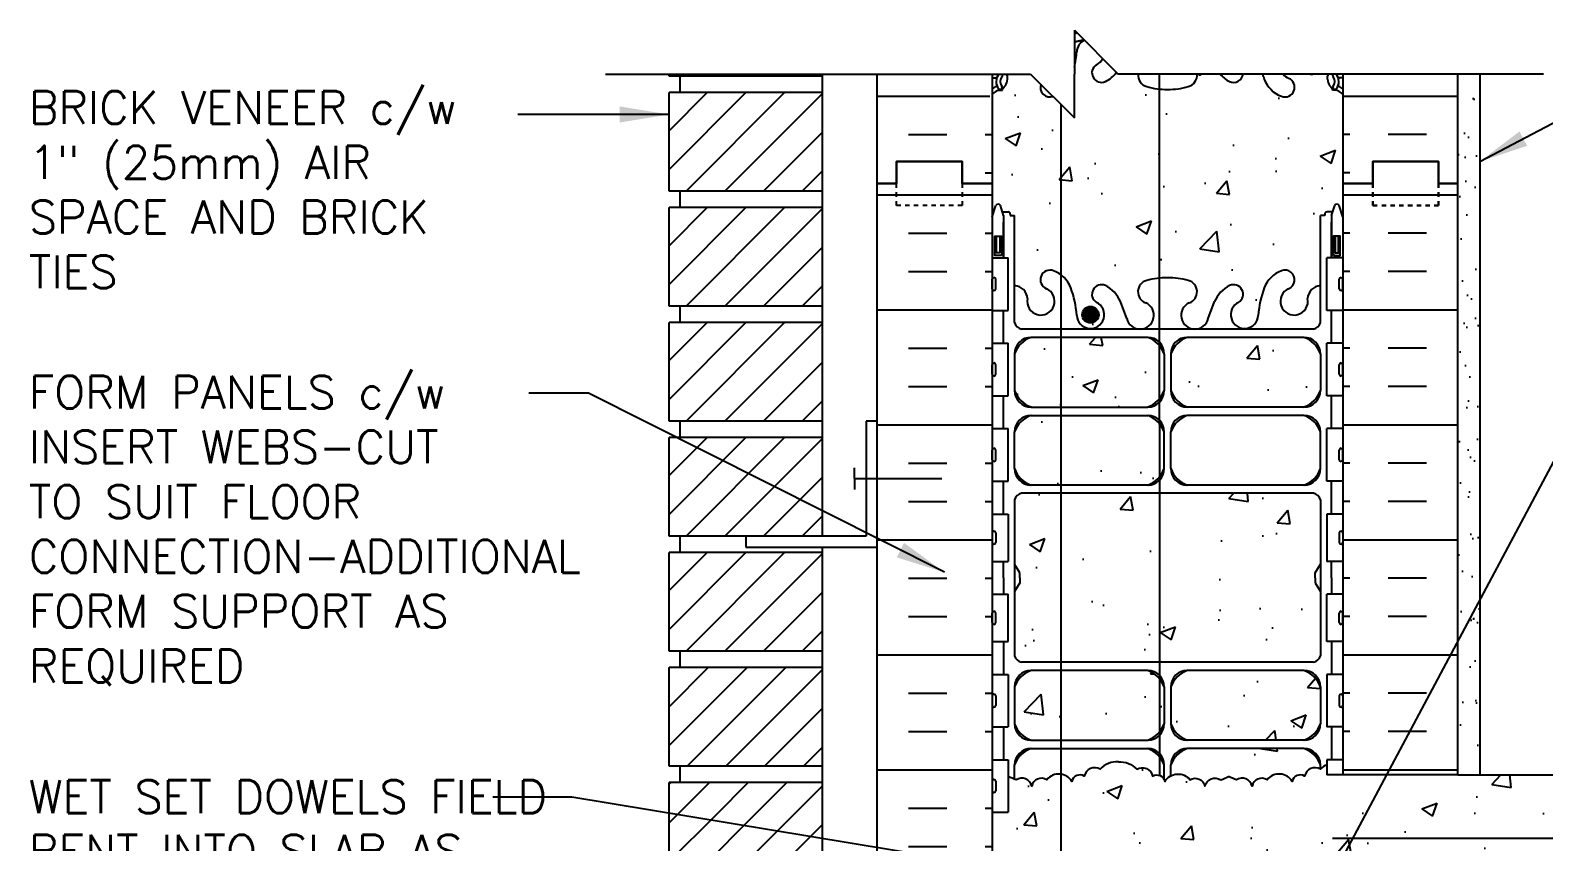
# Model space of a CAD drawing. Header units: inches. Extents: x 222.3 to 274.1, y 86.7 to 163.6.
# Drawn here: x 222.26 to 256.8, y 144.7 to 163.22 of the extents above; entities that cross this region are included whole.
import ezdxf

# ---------------------------------------------------------------- set-up
doc = ezdxf.new("R2010")
doc.units = ezdxf.units.IN
doc.header["$LTSCALE"] = 0.5
doc.header["$MEASUREMENT"] = 0
doc.linetypes.add('DASHED2', pattern=[0.375, 0.25, -0.125])
for name, color, linetype in [('HATCH', 12, 'Continuous'), ('line25', 2, 'Continuous'), ('LINE3', 3, 'Continuous'), ('LINE50', 5, 'Continuous'), ('LINE9', 9, 'Continuous'), ('TEXT', 4, 'Continuous'), ('Web_Edge', 9, 'Continuous')]:
    doc.layers.add(name, color=color, linetype=linetype)
doc.styles.add('DIM', font='romans.shx', dxfattribs={"width": 0.7})
doc.styles.add('ROMANS', font='romans.shx', dxfattribs={"height": 0.75})
doc.styles.get("Standard").update_dxf_attribs({"font": 'romans.shx', "height": 0.75})
doc.linetypes.add('STEEL', pattern='A,0.5,-0.2,["X",Standard,S=0.1,R=0,X=-0.1,Y=-0.05],-0.1', length=0.8)
doc.dimstyles.new('ext_12', dxfattribs={"dimscale": 12, "dimtxt": 0.09375, "dimasz": 0.09375, "dimexe": 0.09375, "dimexo": 0.0625, "dimgap": 0.0625, "dimtad": 1, "dimdec": 1, "dimzin": 3, "dimdsep": 46, "dimlunit": 4, "dimtxsty": 'DIM', "dimcen": 0.09, "dimdle": 0.09375, "dimclrt": 4, "dimadec": 0, "dimazin": 0, "dimtfac": 1, "dimtdec": 1, "dimtmove": 2, "dimatfit": 3, "dimfxl": 1, "dimfrac": 2, "dimtolj": 1, "dimtzin": 0, "dimarcsym": 0})
pattern_1 = [(45, (173.10386, -49.4188), (-0.4419417, 0.4419417), [])]
pattern_2 = [(50, (0, 0), (3.5863, -0.31376), [0.375, -4.125]), (355, (0, 0), (-0.693757, 3.76096), [0.3, -3.3]), (100.4514, (0.299, -0.026), (2.892544, 3.4472), [0.3187, -3.50571]), (46.1842, (0, 1), (5.336207, -0.827596), [0.5625, -6.1875]), (96.6356, (0.4447, 0.931), (4.67331, 4.87059), [0.47805, -5.25857]), (351.1842, (0, 1), (4.67331, 4.87059), [0.45, -4.95]), (21, (0.5, 0.75), (2.984535, -2.013094), [0.375, -4.125]), (326, (0.5, 0.75), (1.216577, 3.62575), [0.3, -3.3]), (71.4514, (0.7487, 0.5822), (4.20111, 1.612656), [0.3187, -3.50571]), (37.5, (0, 0), (0.0607993, 1.6644693), [0, -3.26, 0, -3.35, 0, -3.3125]), (7.5, (0, 0), (1.315348, 1.972059), [0, -1.91, 0, -3.185, 0, -1.2625]), (327.5, (-1.115, 0), (2.669112, -0.1127744), [0, -1.25, 0, -3.9, 0, -5.175]), (317.5, (-1.615, 0), (2.91593, 0.500525), [0, -1.625, 0, -2.59, 0, -3.675])]

msp = doc.modelspace()

# ---------------------------------------------------------------- hatches: boundary and pattern name
at = {"layer": 'HATCH'}
h = msp.add_hatch(dxfattribs=at)
h.set_pattern_fill('AR-CONC', color=256, scale=0.5)
h.set_pattern_definition(pattern_2)
h.paths.add_polyline_path([(263.274, 146.225), (254.836, 146.225), (251.846, 146.225), (251.846, 146.466, 0.090418), (251.701, 146.352, 0.520567), (251.339, 146.196, 0.520567), (251.058, 146.075, 0.520567), (250.485, 146.115, 0.520567), (250.143, 145.968, 0.520567), (249.784, 146.111, -0.034183), (249.604, 146.189, -0.034183), (249.425, 146.111, 0.520567), (249.065, 145.968, 0.520567), (248.724, 146.115, 0.520567), (248.151, 146.075, 0.520567), (247.87, 146.196, 0.520567), (247.508, 146.352, 0.230831), (247.09, 146.525, 0.230831), (246.673, 146.352, 0.520567), (246.311, 146.196, 0.520567), (246.029, 146.075, 0.520567), (245.457, 146.115, 0.520567), (245.115, 145.968, 0.520567), (244.756, 146.111, -0.034183), (244.576, 146.189), (244.576, 145.37), (244.211, 145.37), (244.211, 144.62), (244.576, 144.62), (244.576, 143.42), (244.211, 143.42), (244.211, 142.305, -0.121483), (244.304, 142.224, -0.520567), (244.931, 142.224, -0.520567), (245.403, 142.224, -0.520567), (245.866, 142.224, -0.520567), (246.22, 142.224, -0.515981), (246.577, 142.224, -0.520567), (246.976, 142.224, -0.520567), (247.399, 142.224, -0.520567), (248.025, 142.224, -0.520567), (248.497, 142.224, -0.520567), (248.96, 142.224, -0.520567), (249.314, 142.224, -0.108934), (249.416, 142.318), (249.416, 143.725), (249.666, 143.725, -0.414214), (249.916, 143.475), (249.916, 142.475, 0.414214), (250.166, 142.225), (250.23, 142.225), (250.23, 143.725), (264.024, 143.725), (264.274, 143.975), (262.274, 143.975), (263.274, 144.975)])
h.paths.add_polyline_path([(248.135, 148.233, 0.225652), (247.76, 148.608), (245.096, 148.608, 0.225652), (244.721, 148.233), (244.721, 147.392, 0.225652), (245.096, 147.017), (247.76, 147.017, 0.225652), (248.135, 147.392)])
h.paths.add_polyline_path([(251.701, 148.233, 0.225652), (251.326, 148.608), (248.662, 148.608, 0.225652), (248.287, 148.233), (248.287, 147.392, 0.225652), (248.662, 147.017), (251.326, 147.017, 0.225652), (251.701, 147.392)])
h.paths.add_polyline_path([(251.701, 150.412), (251.581, 150.612), (251.581, 150.725), (251.581, 150.837), (251.701, 151.037), (251.701, 152.506, 0.268138), (251.54, 152.654), (244.882, 152.654, 0.268156), (244.721, 152.506), (244.721, 151.037), (244.841, 150.837), (244.841, 150.725), (244.841, 150.612), (244.721, 150.412), (244.721, 148.943, 0.268156), (244.882, 148.795), (251.54, 148.795, 0.268138), (251.701, 148.943)])
h.paths.add_polyline_path([(248.135, 154.057, 0.225652), (247.76, 154.432), (245.096, 154.432, 0.225652), (244.721, 154.057), (244.721, 153.216, 0.225652), (245.096, 152.841), (247.76, 152.841, 0.225652), (248.135, 153.216)])
h.paths.add_polyline_path([(248.135, 155.839, 0.225652), (247.76, 156.214), (245.096, 156.214, 0.225652), (244.721, 155.839), (244.721, 154.998, 0.225652), (245.096, 154.623), (247.76, 154.623, 0.225652), (248.135, 154.998)])
h.paths.add_polyline_path([(251.701, 155.839, 0.225652), (251.326, 156.214), (248.662, 156.214, 0.225652), (248.287, 155.839), (248.287, 154.998, 0.225652), (248.662, 154.623), (251.326, 154.623, 0.225652), (251.701, 154.998)])
h.paths.add_polyline_path([(251.851, 159.076), (251.977, 159.076), (252.026, 159.226, -0.6), (252.126, 159.226), (252.211, 158.965), (252.211, 159.725), (252.211, 161.759, 0.088416), (252.065, 161.856), (251.975, 161.856), (251.975, 161.898, -0.249069), (251.865, 162.105), (251.865, 162.173, -0.250208), (251.893, 162.225), (251.528, 162.225, -0.150542), (251.471, 162.225), (250.849, 162.225, 0.129405), (250.974, 162.125, -1), (250.811, 161.717, -0.21345), (250.419, 162.106, -0.013246), (250.379, 162.225), (249.934, 162.225, -0.505846), (249.629, 162.054, -0.093829), (249.408, 162.225), (248.883, 162.225, -0.370805), (248.685, 161.937, -0.068475), (248.211, 161.875, -0.068475), (247.737, 161.937, -0.370805), (247.539, 162.225), (247.086, 162.225), (247.047, 162.264, -0.110995), (246.794, 162.054, -0.940793), (246.59, 162.437, 0.164089), (246.733, 162.578), (246.312, 162.999, 0.257144), (246.141, 162.75, -0.039065), (246.086, 162.385), (246.086, 162.225), (246.086, 161.225), (245.599, 161.712, -0.616315), (245.321, 161.99), (245.086, 162.225), (244.952, 162.225, -0.150542), (244.895, 162.225), (244.529, 162.225, -0.250208), (244.557, 162.173), (244.557, 162.105, -0.249069), (244.447, 161.898), (244.447, 161.856), (244.357, 161.856, 0.088416), (244.211, 161.759), (244.211, 159.725), (244.211, 158.965), (244.296, 159.226, -0.6), (244.396, 159.226), (244.445, 159.076), (244.571, 159.076, -0.414214), (244.621, 159.026), (244.621, 158.996), (244.721, 158.996), (244.721, 157.394, -0.380397), (245.014, 157.099, 2.087231), (245.448, 157.324, -1), (245.611, 157.733, -0.21345), (246.004, 157.343, -0.069923), (246.141, 156.7, 1.702394), (246.59, 157.012, -0.940793), (246.794, 157.395, -0.173075), (247.14, 157.029), (247.282, 156.642, 1.612474), (247.714, 157.001, -0.734872), (247.737, 157.512, -0.068475), (248.211, 157.575, -0.068475), (248.685, 157.512, -0.734872), (248.708, 157.001, 1.612474), (249.14, 156.642), (249.283, 157.029, -0.173075), (249.629, 157.395, -0.940793), (249.832, 157.012, 1.702394), (250.282, 156.7, -0.069923), (250.419, 157.343, -0.21345), (250.811, 157.733, -1), (250.974, 157.324, 2.087231), (251.408, 157.099, -0.380392), (251.701, 157.394), (251.701, 158.996), (251.801, 158.996), (251.801, 159.026, -0.414214)])
h.paths.add_polyline_path([(250.18, 141.725), (249.416, 141.725), (249.416, 142.318, 0.108934), (249.314, 142.224, 0.520567), (248.96, 142.224, 0.520567), (248.497, 142.224, 0.520567), (248.025, 142.224, 0.520567), (247.399, 142.224, 0.520567), (246.976, 142.224, 0.520567), (246.577, 142.224, 0.515981), (246.22, 142.224, 0.520567), (245.866, 142.224, 0.520567), (245.403, 142.224, 0.520567), (244.931, 142.224, 0.520567), (244.304, 142.224, 0.121483), (244.211, 142.305), (244.211, 141.725), (244.211, 139.69, 0.088416), (244.357, 139.593), (244.447, 139.593), (244.447, 139.551, -0.249069), (244.557, 139.344), (244.557, 139.276, -0.414214), (244.495, 139.214), (244.447, 139.214), (244.447, 139.144), (244.552, 139.144, 0.085348), (244.882, 139.22, -0.669601), (245.014, 139.099, 2.087231), (245.448, 139.324, -1), (245.611, 139.733, -0.21345), (246.004, 139.343, -0.069923), (246.141, 138.7, 1.702394), (246.59, 139.012, -0.940793), (246.794, 139.395, -0.173075), (247.14, 139.029), (247.282, 138.642, 1.612474), (247.714, 139.001, -0.734872), (247.737, 139.512, -0.068475), (248.211, 139.575, -0.068475), (248.685, 139.512, -0.734872), (248.708, 139.001, 1.612474), (249.14, 138.642), (249.283, 139.029, -0.173075), (249.629, 139.395, -0.940793), (249.832, 139.012, 1.150574), (250.18, 138.498)])
h.paths.add_polyline_path([(249.14, 126.807, 1.612474), (248.708, 126.448, -0.286106), (248.883, 126.225), (249.408, 126.225, -0.077979), (249.283, 126.42)])
h.paths.add_polyline_path([(250.282, 126.75, 1.702394), (249.832, 126.437, -0.2947), (249.934, 126.225), (250.379, 126.225, -0.056625)])
h.paths.add_polyline_path([(250.849, 126.225), (251.471, 126.225, -0.428201), (251.408, 126.35, 1.541476)])
h.paths.add_polyline_path([(251.975, 126.305), (251.87, 126.305, 0.087457), (251.533, 126.226, -0.014447), (251.528, 126.225), (251.893, 126.225, -0.148605), (251.928, 126.235), (251.975, 126.235)])
h.paths.add_polyline_path([(247.282, 126.807), (247.14, 126.42, -0.060909), (247.047, 126.264), (247.086, 126.225), (247.539, 126.225, -0.286106), (247.714, 126.448, 1.612474)])
h.paths.add_polyline_path([(246.312, 126.999), (246.733, 126.578, 0.722026)])
h.paths.add_polyline_path([(246.086, 126.225), (246.086, 126.385, -0.030774), (246.004, 126.106, -0.21345), (245.611, 125.717, -0.015323), (245.599, 125.712), (246.086, 125.225)])
h.paths.add_polyline_path([(245.014, 126.35, -0.428201), (244.952, 126.225), (245.086, 126.225), (245.321, 125.99, -0.221255), (245.448, 126.125, 2.087231)])
h = msp.add_hatch(dxfattribs=at)
h.set_pattern_fill('ANSI31', color=256, scale=5, style=0)
h.set_pattern_definition([(45, (173.10386, -36.2938), (-0.4419417, 0.4419417), [])])
h.paths.add_polyline_path([(240.336, 162.225), (236.836, 162.225), (236.836, 162.175), (240.336, 162.175)])
h = msp.add_hatch(dxfattribs=at)
h.set_pattern_fill('INSUL', color=256, scale=7, style=0)
h.set_pattern_definition([(0, (-2681.9504, -237.285), (0, 2.625), []), (0, (-2681.9504, -236.41), (0, 2.625), [0.875, -0.875]), (0, (-2681.9504, -235.535), (0, 2.625), [0.875, -0.875])])
h.paths.add_polyline_path([(244.211, 161.66), (243.647, 162.225), (241.586, 162.225), (241.586, 159.725), (242.024, 159.725), (242.024, 160.225), (243.524, 160.225), (243.524, 159.725), (244.211, 159.725)])
h = msp.add_hatch(dxfattribs=at)
h.set_pattern_fill('INSUL', color=256, scale=7, style=0)
h.set_pattern_definition([(180, (3178.3728, -237.285), (0, 2.625), []), (180, (3178.3728, -236.41), (0, 2.625), [0.875, -0.875]), (180, (3178.3728, -235.535), (0, 2.625), [0.875, -0.875])])
h.paths.add_polyline_path([(254.836, 162.225), (252.211, 162.225), (252.211, 159.725), (252.899, 159.725), (252.899, 160.225), (254.399, 160.225), (254.399, 159.725), (254.836, 159.725)])
h = msp.add_hatch(dxfattribs=at)
h.set_pattern_fill('AR-SAND', color=256, scale=0.5, style=0)
h.set_pattern_definition([(37.5, (130.509, 6.7111), (-0.0314967, 0.963412), [0, -0.76, 0, -0.85, 0, -0.8125]), (7.5, (130.509, 6.7111), (0.884888, 1.411073), [0, -0.41, 0, -0.685, 0, -0.2625]), (327.5, (129.894, 6.7111), (1.557071, 0.0028295), [0, -0.25, 0, -0.9, 0, -1.175]), (317.5, (129.894, 6.7111), (1.503063, 0.438838), [0, -0.125, 0, -0.59, 0, -0.675])])
h.paths.add_polyline_path([(255.336, 152.9), (254.836, 152.715), (254.836, 146.225), (255.336, 146.225)])
h.paths.add_polyline_path([(255.336, 162.225), (254.836, 162.225), (254.836, 153.225), (254.836, 152.715), (255.336, 152.9)])
h = msp.add_hatch(dxfattribs=at)
h.set_pattern_fill('ANSI31', color=256, scale=5, style=0)
h.set_pattern_definition([(45, (173.10386, -38.9188), (-0.4419417, 0.4419417), [])])
h.paths.add_polyline_path([(240.336, 161.8), (236.836, 161.8), (236.836, 159.55), (240.336, 159.55)])
h = msp.add_hatch(dxfattribs=at)
h.set_pattern_fill('INSUL', color=256, scale=7, style=0)
h.set_pattern_definition([(0, (-2681.9504, -255.285), (0, 2.625), []), (0, (-2681.9504, -254.41), (0, 2.625), [0.875, -0.875]), (0, (-2681.9504, -253.535), (0, 2.625), [0.875, -0.875])])
h.paths.add_polyline_path([(241.586, 141.725), (242.024, 141.725), (242.024, 142.225), (243.524, 142.225), (243.524, 141.725), (244.211, 141.725), (244.211, 159.725), (243.524, 159.725), (243.524, 160.225), (242.024, 160.225), (242.024, 159.725), (241.586, 159.725)])
h = msp.add_hatch(dxfattribs=at)
h.set_pattern_fill('INSUL', color=256, scale=7, style=0)
h.set_pattern_definition([(180, (3178.3728, -255.285), (0, 2.625), []), (180, (3178.3728, -254.41), (0, 2.625), [0.875, -0.875]), (180, (3178.3728, -253.535), (0, 2.625), [0.875, -0.875])])
h.paths.add_polyline_path([(252.211, 146.225), (254.836, 146.225), (254.836, 159.725), (254.399, 159.725), (254.399, 160.225), (252.899, 160.225), (252.899, 159.725), (252.211, 159.725)])
h = msp.add_hatch(dxfattribs=at)
h.set_pattern_fill('ANSI31', color=256, scale=5, style=0)
h.set_pattern_definition([(45, (173.10386, -41.5438), (-0.4419417, 0.4419417), [])])
h.paths.add_polyline_path([(240.336, 159.175), (236.836, 159.175), (236.836, 156.925), (240.336, 156.925)])
h = msp.add_hatch(dxfattribs=at)
h.set_pattern_fill('ANSI31', color=256, scale=5, style=0)
h.set_pattern_definition([(45, (173.10386, -44.1688), (-0.4419417, 0.4419417), [])])
h.paths.add_polyline_path([(240.336, 156.55), (236.836, 156.55), (236.836, 154.3), (240.336, 154.3)])
h = msp.add_hatch(dxfattribs=at)
h.set_pattern_fill('ANSI31', color=256, scale=5, style=0)
h.set_pattern_definition([(45, (173.10386, -46.7938), (-0.4419417, 0.4419417), [])])
h.paths.add_polyline_path([(240.336, 153.925), (236.836, 153.925), (236.836, 151.675), (240.336, 151.675)])
h = msp.add_hatch(dxfattribs=at)
h.set_pattern_fill('ANSI31', color=256, scale=5, style=0)
h.set_pattern_definition(pattern_1)
h.paths.add_polyline_path([(240.336, 151.3), (236.836, 151.3), (236.836, 149.05), (240.336, 149.05)])
h = msp.add_hatch(dxfattribs=at)
h.set_pattern_fill('ANSI31', color=256, scale=5, style=0)
h.set_pattern_definition(pattern_1)
h.paths.add_polyline_path([(240.336, 146.425), (240.336, 148.675), (236.836, 148.675), (236.836, 146.425)])
h = msp.add_hatch(dxfattribs=at)
h.set_pattern_fill('AR-CONC', color=256, scale=0.5)
h.set_pattern_definition(pattern_2)
h.paths.add_polyline_path([(251.846, 146.466), (251.846, 146.57), (251.951, 146.57), (251.951, 147.32), (252.211, 147.32), (252.211, 146.225), (251.846, 146.225), (251.846, 146.466, 0.090418), (251.701, 146.352, 0.520567), (251.339, 146.196, 0.520567), (251.058, 146.075, 0.520567), (250.485, 146.115, 0.520567), (250.143, 145.968, 0.520567), (249.784, 146.111, -0.034183), (249.604, 146.189, -0.034183), (249.425, 146.111, 0.520567), (249.065, 145.968, 0.520567), (248.724, 146.115, 0.520567), (248.151, 146.075, 0.065353), (248.135, 146.121), (248.135, 146.451, 0.225652), (247.76, 146.826, -0.414214), (248.135, 146.451), (248.135, 146.121, -0.065353), (248.151, 146.075, -0.136506), (248.287, 146.204), (248.287, 146.451, -0.414214), (248.662, 146.826), (251.326, 146.826, -0.414214), (251.701, 146.451), (251.701, 146.352, -0.090191)])
h = msp.add_hatch(dxfattribs=at)
h.set_pattern_fill('ANSI31', color=256, scale=5, style=0)
h.set_pattern_definition(pattern_1)
h.paths.add_polyline_path([(240.336, 145.766), (240.336, 146.05), (236.836, 146.05), (236.836, 145.118)])
h = msp.add_hatch(dxfattribs=at)
h.set_pattern_fill('ANSI31', color=256, scale=5, style=0)
h.set_pattern_definition(pattern_1)
h.paths.add_polyline_path([(240.336, 143.8), (240.336, 145.766), (236.836, 145.118), (236.836, 143.8)])
at = {"layer": 'LINE3'}
msp.add_hatch(color=256, dxfattribs=at).paths.add_polyline_path([(246.64, 156.73, 1), (246.265, 156.73, 1)])

# ---------------------------------------------------------------- linework, layer by layer
at = {"layer": 'HATCH'}
for points in [[(247.09, 146.525, 0.230831), (246.673, 146.352, 0.520567), (246.311, 146.196, 0.520567), (246.029, 146.075, 0.520567), (245.457, 146.115, 0.520567), (245.115, 145.968, 0.520567), (244.756, 146.111, -0.034183), (244.576, 146.189, -0.034183)], [(247.09, 146.525, -0.230831), (247.508, 146.352, -0.520567), (247.87, 146.196, -0.520567), (248.151, 146.075, -0.520567), (248.724, 146.115, -0.520567), (249.065, 145.968, -0.520567), (249.425, 146.111, 0.034183), (249.604, 146.189, 0.034183)], [(251.846, 146.466, 0.090418), (251.701, 146.352, 0.520567), (251.339, 146.196, 0.520567), (251.058, 146.075, 0.520567), (250.485, 146.115, 0.520567), (250.143, 145.968, 0.520567), (249.784, 146.111, -0.034183), (249.604, 146.189)]]:
    msp.add_lwpolyline(points, format="xyb", dxfattribs=at)
at = {"layer": 'line25'}
for p, q in [((236.836, 162.175), (236.836, 162.225)), ((240.336, 162.175), (236.836, 162.175)), ((237.086, 161.8), (237.086, 162.175)), ((240.336, 151.675), (240.336, 162.225)), ((244.211, 162.225), (244.211, 159.725)), ((252.211, 162.225), (252.211, 159.725)), ((236.836, 159.55), (236.836, 161.8)), ((240.336, 161.8), (236.836, 161.8)), ((244.211, 159.725), (244.211, 141.725)), ((252.211, 159.725), (252.211, 146.225)), ((240.336, 159.55), (236.836, 159.55)), ((237.086, 159.175), (237.086, 159.55)), ((236.836, 156.925), (236.836, 159.175)), ((240.336, 159.175), (236.836, 159.175)), ((244.211, 158.03), (244.576, 158.03)), ((244.576, 156.83), (244.576, 158.03)), ((252.211, 158.03), (251.846, 158.03)), ((251.846, 156.83), (251.846, 158.03)), ((240.336, 156.925), (236.836, 156.925)), ((237.086, 156.55), (237.086, 156.925)), ((244.211, 156.83), (244.576, 156.83)), ((252.211, 156.83), (251.846, 156.83)), ((236.836, 154.3), (236.836, 156.55)), ((240.336, 156.55), (236.836, 156.55)), ((244.211, 156.08), (244.576, 156.08)), ((244.576, 154.88), (244.576, 156.08)), ((252.211, 156.08), (251.846, 156.08)), ((251.846, 154.88), (251.846, 156.08)), ((244.211, 154.88), (244.576, 154.88)), ((252.211, 154.88), (251.846, 154.88)), ((240.336, 154.3), (236.836, 154.3)), ((237.086, 153.925), (237.086, 154.3)), ((244.211, 154.13), (244.576, 154.13)), ((244.576, 152.93), (244.576, 154.13)), ((252.211, 154.13), (251.846, 154.13)), ((251.846, 152.93), (251.846, 154.13)), ((236.836, 151.675), (236.836, 153.925)), ((240.336, 153.925), (236.836, 153.925)), ((244.211, 152.93), (244.576, 152.93)), ((252.211, 152.93), (251.846, 152.93)), ((244.211, 152.18), (244.576, 152.18)), ((244.576, 152.18), (244.576, 151.1)), ((252.211, 152.18), (251.846, 152.18)), ((251.846, 152.18), (251.846, 151.1)), ((240.336, 151.675), (236.836, 151.675)), ((237.086, 151.3), (237.086, 151.675)), ((236.836, 149.05), (236.836, 151.3)), ((240.336, 151.3), (236.836, 151.3)), ((240.336, 138.55), (240.336, 151.425)), ((244.211, 151.1), (244.576, 151.1)), ((252.211, 151.1), (251.846, 151.1)), ((244.211, 150.35), (244.576, 150.35)), ((244.576, 149.27), (244.576, 150.35)), ((252.211, 150.35), (251.846, 150.35)), ((251.846, 149.27), (251.846, 150.35)), ((244.211, 149.27), (244.576, 149.27)), ((252.211, 149.27), (251.846, 149.27)), ((240.336, 149.05), (236.836, 149.05)), ((237.086, 148.675), (237.086, 149.05)), ((236.836, 146.425), (236.836, 148.675)), ((240.336, 148.675), (236.836, 148.675)), ((244.211, 148.52), (244.576, 148.52)), ((244.576, 148.52), (244.576, 147.32)), ((252.211, 148.52), (251.846, 148.52)), ((251.846, 148.52), (251.846, 147.32)), ((244.211, 147.32), (244.576, 147.32)), ((252.211, 147.32), (251.846, 147.32)), ((244.211, 146.57), (244.576, 146.57)), ((244.576, 146.57), (244.576, 145.37)), ((252.211, 146.57), (251.846, 146.57)), ((251.846, 146.57), (251.846, 146.225)), ((252.211, 146.57), (251.846, 146.57)), ((240.336, 146.425), (236.836, 146.425)), ((237.086, 146.05), (237.086, 146.425)), ((254.836, 146.225), (251.846, 146.225)), ((254.836, 146.225), (263.274, 146.225)), ((240.336, 146.05), (236.836, 146.05)), ((236.836, 143.8), (236.836, 146.05)), ((244.211, 145.37), (244.576, 145.37))]:
    msp.add_line(p, q, dxfattribs=at)
at = {"layer": 'LINE3'}
for p, q in [((248.024, 162.225), (248.025, 146.215)), ((245.779, 161.532), (245.779, 126.225))]:
    msp.add_line(p, q, dxfattribs=at)
msp.add_circle((246.453, 156.73), 0.188, dxfattribs=at)
at = {"layer": 'LINE50'}
for p, q in [((241.586, 159.725), (241.586, 162.225)), ((254.836, 159.725), (254.836, 162.225)), ((241.586, 141.725), (241.586, 159.725)), ((254.836, 146.225), (254.836, 159.725))]:
    msp.add_line(p, q, dxfattribs=at)
for points in [[(244.211, 159.725), (243.524, 159.725), (243.524, 160.225), (242.024, 160.225), (242.024, 159.725), (241.586, 159.725)], [(241.586, 159.725), (242.024, 159.725), (242.024, 160.225), (243.524, 160.225), (243.524, 159.725), (244.211, 159.725)], [(244.211, 159.725), (243.524, 159.725), (243.524, 160.225), (242.024, 160.225), (242.024, 159.725), (241.586, 159.725)], [(254.836, 159.725), (254.399, 159.725), (254.399, 160.225), (252.899, 160.225), (252.899, 159.725), (252.211, 159.725)], [(252.211, 159.725), (252.899, 159.725), (252.899, 160.225), (254.399, 160.225), (254.399, 159.725), (254.836, 159.725)]]:
    msp.add_lwpolyline(points, dxfattribs=at)
at = {"layer": 'LINE9'}
for p, q in [((246.086, 163.225), (246.086, 162.225)), ((246.086, 163.225), (247.086, 162.225)), ((235.382, 162.225), (245.086, 162.225)), ((245.086, 162.225), (246.086, 161.225)), ((246.086, 161.225), (246.086, 162.225)), ((256.791, 162.225), (247.086, 162.225)), ((255.336, 162.225), (255.336, 146.225)), ((244.211, 157.32), (244.211, 157.54)), ((244.251, 157.58), (244.251, 157.58)), ((244.291, 157.32), (244.291, 157.54)), ((252.131, 157.32), (252.131, 157.54)), ((252.171, 157.58), (252.171, 157.58)), ((252.211, 157.32), (252.211, 157.54)), ((244.211, 157.485), (244.211, 157.485)), ((244.211, 157.375), (244.211, 157.375)), ((244.251, 157.28), (244.251, 157.28)), ((252.171, 157.28), (252.171, 157.28)), ((252.211, 157.485), (252.211, 157.485)), ((252.211, 157.375), (252.211, 157.375)), ((244.211, 155.37), (244.211, 155.59)), ((244.211, 155.535), (244.211, 155.535)), ((244.251, 155.63), (244.251, 155.63)), ((244.291, 155.37), (244.291, 155.59)), ((252.131, 155.37), (252.131, 155.59)), ((252.171, 155.63), (252.171, 155.63)), ((252.211, 155.37), (252.211, 155.59)), ((252.211, 155.535), (252.211, 155.535)), ((244.211, 155.425), (244.211, 155.425)), ((244.251, 155.33), (244.251, 155.33)), ((252.171, 155.33), (252.171, 155.33)), ((252.211, 155.425), (252.211, 155.425)), ((241.336, 154.3), (241.336, 151.675)), ((241.586, 154.3), (241.336, 154.3)), ((244.211, 153.42), (244.211, 153.64)), ((244.211, 153.585), (244.211, 153.585)), ((244.211, 153.475), (244.211, 153.475)), ((244.251, 153.68), (244.251, 153.68)), ((244.251, 153.38), (244.251, 153.38)), ((244.291, 153.42), (244.291, 153.64)), ((252.131, 153.42), (252.131, 153.64)), ((252.171, 153.68), (252.171, 153.68)), ((252.171, 153.38), (252.171, 153.38)), ((252.211, 153.42), (252.211, 153.64)), ((252.211, 153.585), (252.211, 153.585)), ((252.211, 153.475), (252.211, 153.475)), ((241.064, 152.988), (241.064, 153.238)), ((241.064, 152.988), (241.064, 152.738)), ((241.064, 152.988), (243.064, 152.988)), ((241.336, 151.675), (238.586, 151.675)), ((238.586, 151.675), (238.586, 151.425)), ((244.211, 151.75), (244.211, 151.53)), ((244.211, 151.695), (244.211, 151.695)), ((244.251, 151.79), (244.251, 151.79)), ((244.291, 151.75), (244.291, 151.53)), ((252.131, 151.75), (252.131, 151.53)), ((252.171, 151.79), (252.171, 151.79)), ((252.211, 151.75), (252.211, 151.53)), ((252.211, 151.695), (252.211, 151.695)), ((238.586, 151.425), (241.586, 151.425)), ((244.211, 151.585), (244.211, 151.585)), ((244.251, 151.49), (244.251, 151.49)), ((252.171, 151.49), (252.171, 151.49)), ((252.211, 151.585), (252.211, 151.585)), ((244.211, 149.7), (244.211, 149.92)), ((244.251, 149.96), (244.251, 149.96)), ((244.291, 149.7), (244.291, 149.92)), ((252.131, 149.7), (252.131, 149.92)), ((252.171, 149.96), (252.171, 149.96)), ((252.211, 149.7), (252.211, 149.92)), ((244.211, 149.865), (244.211, 149.865)), ((244.211, 149.755), (244.211, 149.755)), ((244.251, 149.66), (244.251, 149.66)), ((252.171, 149.66), (252.171, 149.66)), ((252.211, 149.865), (252.211, 149.865)), ((252.211, 149.755), (252.211, 149.755)), ((244.211, 148.03), (244.211, 147.81)), ((244.211, 147.975), (244.211, 147.975)), ((244.211, 147.865), (244.211, 147.865)), ((244.251, 148.07), (244.251, 148.07)), ((244.291, 148.03), (244.291, 147.81)), ((252.131, 148.03), (252.131, 147.81)), ((252.171, 148.07), (252.171, 148.07)), ((252.211, 148.03), (252.211, 147.81)), ((252.211, 147.975), (252.211, 147.975)), ((252.211, 147.865), (252.211, 147.865)), ((244.251, 147.77), (244.251, 147.77)), ((252.171, 147.77), (252.171, 147.77)), ((244.211, 146.08), (244.211, 145.86)), ((244.211, 146.025), (244.211, 146.025)), ((244.211, 145.915), (244.211, 145.915)), ((244.251, 145.82), (244.251, 145.82)), ((244.291, 146.08), (244.291, 145.86))]:
    msp.add_line(p, q, dxfattribs=at)
at = {"layer": 'LINE9', "linetype": 'STEEL'}
msp.add_line((251.974, 144.777), (263.077, 144.777), dxfattribs=at)
at = {"layer": 'LINE9', "linetype": 'DASHED2', "ltscale": 0.15}
for points in [[(243.524, 159.725), (243.524, 159.725), (243.524, 159.225), (242.024, 159.225), (242.024, 159.725), (242.024, 159.725)], [(243.524, 159.725), (243.524, 159.725), (243.524, 159.225), (242.024, 159.225), (242.024, 159.725), (242.024, 159.725)], [(252.899, 159.725), (252.899, 159.725), (252.899, 159.225), (254.399, 159.225), (254.399, 159.725), (254.399, 159.725)], [(254.399, 159.725), (254.399, 159.725), (254.399, 159.225), (252.899, 159.225), (252.899, 159.725), (252.899, 159.725)]]:
    msp.add_lwpolyline(points, dxfattribs=at)
at = {"layer": 'LINE9'}
for centre, start, end in [((244.251, 157.54), 90, 180), ((244.251, 157.54), 360, 90), ((252.171, 157.54), 90, 180), ((252.171, 157.54), 0, 90), ((244.251, 157.32), 180, 270), ((244.251, 157.32), 270, 0), ((252.171, 157.32), 180, 270), ((252.171, 157.32), 270, 0), ((244.251, 155.59), 90, 180), ((244.251, 155.59), 360, 90), ((252.171, 155.59), 90, 180), ((252.171, 155.59), 0, 90), ((244.251, 155.37), 180, 270), ((244.251, 155.37), 270, 0), ((252.171, 155.37), 180, 270), ((252.171, 155.37), 270, 0), ((244.251, 153.64), 90, 180), ((244.251, 153.42), 180, 270), ((244.251, 153.64), 360, 90), ((244.251, 153.42), 270, 0), ((252.171, 153.64), 90, 180), ((252.171, 153.42), 180, 270), ((252.171, 153.64), 0, 90), ((252.171, 153.42), 270, 0), ((244.251, 151.75), 90, 180), ((244.251, 151.75), 0, 90), ((252.171, 151.75), 90, 180), ((252.171, 151.75), 360, 90), ((244.251, 151.53), 180, 270), ((244.251, 151.53), 270, 0), ((252.171, 151.53), 180, 270), ((252.171, 151.53), 270, 0), ((244.251, 149.92), 90, 180), ((244.251, 149.92), 360, 90), ((252.171, 149.92), 90, 180), ((252.171, 149.92), 0, 90), ((244.251, 149.7), 180, 270), ((244.251, 149.7), 270, 0), ((252.171, 149.7), 180, 270), ((252.171, 149.7), 270, 0), ((244.251, 148.03), 90, 180), ((244.251, 148.03), 0, 90), ((252.171, 148.03), 90, 180), ((252.171, 148.03), 360, 90), ((244.251, 147.81), 180, 270), ((244.251, 147.81), 270, 0), ((252.171, 147.81), 180, 270), ((252.171, 147.81), 270, 0), ((244.251, 146.08), 90, 180), ((244.251, 146.08), 0, 90), ((244.251, 145.86), 180, 270), ((244.251, 145.86), 270, 0)]:
    msp.add_arc(centre, 0.04, start, end, dxfattribs=at)
at = {"layer": 'Web_Edge'}
for p, q in [((244.211, 162.135), (244.289, 162.135)), ((244.557, 162.105), (244.557, 162.173)), ((251.865, 162.105), (251.865, 162.173)), ((252.211, 162.135), (252.133, 162.135)), ((244.357, 161.856), (244.447, 161.856)), ((244.447, 161.856), (244.447, 161.898)), ((251.975, 161.856), (251.975, 161.898)), ((252.065, 161.856), (251.975, 161.856)), ((244.211, 158.965), (244.296, 159.226)), ((244.471, 158.996), (244.396, 159.226)), ((244.445, 159.076), (244.571, 159.076)), ((244.471, 158.996), (244.471, 158.03)), ((244.611, 159.026), (244.611, 159.026)), ((244.621, 159.026), (244.621, 159.026)), ((244.621, 159.026), (244.621, 158.996)), ((244.621, 158.996), (244.721, 158.996)), ((244.721, 156.549), (244.721, 158.996)), ((251.801, 158.996), (251.701, 158.996)), ((251.701, 156.549), (251.701, 158.996)), ((251.801, 159.026), (251.801, 159.026)), ((251.801, 159.026), (251.801, 158.996)), ((251.977, 159.076), (251.851, 159.076)), ((251.951, 158.996), (252.026, 159.226)), ((251.951, 158.996), (251.951, 158.03)), ((252.211, 158.965), (252.126, 159.226)), ((247.282, 156.642), (247.14, 157.029)), ((249.14, 156.642), (249.283, 157.029)), ((251.54, 156.401), (244.882, 156.401)), ((247.76, 156.214), (245.096, 156.214)), ((251.326, 156.214), (248.662, 156.214)), ((244.721, 155.839), (244.721, 154.998)), ((248.135, 155.839), (248.135, 154.998)), ((248.287, 155.839), (248.287, 154.999)), ((251.701, 155.839), (251.701, 154.998)), ((245.096, 154.623), (247.76, 154.623)), ((245.096, 154.432), (247.76, 154.432)), ((251.326, 154.623), (248.662, 154.623)), ((251.326, 154.432), (248.662, 154.432)), ((244.721, 153.216), (244.721, 154.057)), ((248.135, 153.216), (248.135, 154.057)), ((248.287, 153.216), (248.287, 154.056)), ((251.701, 153.216), (251.701, 154.057)), ((247.76, 152.841), (245.096, 152.841)), ((251.326, 152.841), (248.662, 152.841)), ((244.721, 152.506), (244.721, 148.943)), ((251.54, 152.654), (244.882, 152.654)), ((251.701, 152.506), (251.701, 148.943)), ((244.841, 150.837), (244.721, 151.037)), ((244.841, 150.837), (244.721, 151.037)), ((251.581, 150.837), (251.701, 151.037)), ((251.581, 150.837), (251.701, 151.037)), ((244.841, 150.612), (244.721, 150.412)), ((244.841, 150.612), (244.721, 150.412)), ((244.841, 150.725), (244.841, 150.837)), ((244.841, 150.725), (244.841, 150.837)), ((244.841, 150.725), (244.841, 150.612)), ((244.841, 150.725), (244.841, 150.612)), ((251.581, 150.725), (251.581, 150.837)), ((251.581, 150.725), (251.581, 150.837)), ((251.581, 150.725), (251.581, 150.612)), ((251.581, 150.725), (251.581, 150.612)), ((251.581, 150.612), (251.701, 150.412)), ((251.581, 150.612), (251.701, 150.412)), ((251.54, 148.795), (244.882, 148.795)), ((247.76, 148.608), (245.096, 148.608)), ((251.326, 148.608), (248.662, 148.608)), ((244.721, 148.233), (244.721, 147.392)), ((248.135, 148.233), (248.135, 147.392)), ((248.287, 148.234), (248.287, 147.393)), ((251.701, 148.233), (251.701, 147.392)), ((245.096, 147.017), (247.76, 147.017)), ((245.096, 146.826), (247.76, 146.826)), ((251.326, 147.017), (248.662, 147.017)), ((251.326, 146.826), (248.662, 146.826)), ((244.721, 146.124), (244.721, 146.451)), ((248.135, 146.121), (248.135, 146.451)), ((248.287, 146.204), (248.287, 146.451)), ((251.701, 146.352), (251.701, 146.451))]:
    msp.add_line(p, q, dxfattribs=at)
for points in [[(244.471, 158.03), (244.471, 158.846)], [(251.951, 158.03), (251.951, 158.846)], [(244.471, 156.08), (244.471, 156.83)], [(251.951, 156.08), (251.951, 156.83)], [(244.471, 154.13), (244.471, 154.88)], [(251.951, 154.13), (251.951, 154.88)], [(244.471, 152.18), (244.471, 152.93)], [(251.951, 152.18), (251.951, 152.93)], [(244.471, 150.725), (244.471, 151.1)], [(251.951, 150.725), (251.951, 151.1)], [(244.471, 150.725), (244.471, 150.35)], [(251.951, 150.725), (251.951, 150.35)], [(244.471, 149.27), (244.471, 148.52)], [(251.951, 149.27), (251.951, 148.52)], [(244.471, 147.32), (244.471, 146.57)], [(251.951, 147.32), (251.951, 146.57)]]:
    msp.add_lwpolyline(points, dxfattribs=at)
for points in [[(244.421, 158.086), (244.271, 158.086), (244.271, 158.526), (244.421, 158.526)], [(244.381, 158.146), (244.311, 158.146), (244.311, 158.526), (244.381, 158.526)], [(252.001, 158.086), (252.151, 158.086), (252.151, 158.526), (252.001, 158.526)], [(252.041, 158.146), (252.111, 158.146), (252.111, 158.526), (252.041, 158.526)]]:
    msp.add_lwpolyline(points, close=True, dxfattribs=at)
for centre, radius, start, end in [((251.361, 135.385), 28.253, 100.6148, 100.7598), ((243.782, 162.915), 2.365, 347.0492, 355.6105), ((246.453, 162.719), 0.314, 116.6605, 177.2643), ((246.704, 162.252), 0.217, 121.463, 294.4736), ((246.453, 162.719), 0.314, 296.0652, 333.3395), ((244.289, 162.116), 0.0196, 344.5099, 90.5968), ((244.551, 162.051), 0.25, 137.5391, 219.8855), ((244.4, 162.189), 0.045, 127.7168, 137.5391), ((244.551, 162.051), 0.16, 137.5391, 219.9999), ((244.307, 162.105), 0.25, 289.4712, 360), ((244.4, 162.189), 0.045, 317.5391, 52.2832), ((244.495, 162.173), 0.0625, 360, 56.1898), ((244.923, 162.317), 0.0968, 252.8777, 287.1223), ((246.453, 162.722), 0.75, 297.0295, 322.3641), ((247.805, 162.196), 0.268, 173.8307, 255.2108), ((248.617, 162.196), 0.268, 284.7892, 6.1693), ((249.969, 162.722), 0.75, 221.5291, 242.9705), ((249.719, 162.252), 0.217, 245.5264, 352.8559), ((252.641, 162.915), 2.365, 196.966, 200.0015), ((251.05, 162.35), 0.677, 201.1239, 249.3197), ((250.893, 161.921), 0.22, 248.1963, 68.1963), ((251.101, 162.412), 0.314, 216.698, 246.1916), ((251.499, 162.317), 0.0968, 252.8777, 287.1223), ((251.928, 162.173), 0.0625, 123.8102, 180), ((252.115, 162.105), 0.25, 180, 250.5288), ((252.023, 162.189), 0.045, 127.7168, 222.4609), ((251.871, 162.051), 0.16, 320.0001, 42.4609), ((251.871, 162.051), 0.25, 320.1145, 42.4609), ((252.133, 162.116), 0.0196, 89.4032, 195.4901), ((244.557, 161.398), 0.6, 114.9252, 125.2168), ((244.557, 161.398), 0.5, 109.4712, 133.7891), ((244.295, 161.961), 0.021, 296.0043, 16.536), ((244.393, 161.92), 0.045, 220.8121, 38.552), ((245.53, 161.921), 0.22, 161.7077, 288.2923), ((248.2, 163.629), 1.754, 254.7082, 270.3771), ((248.223, 163.629), 1.754, 269.6229, 285.2918), ((252.029, 161.92), 0.045, 141.448, 319.1879), ((251.865, 161.398), 0.5, 46.2109, 70.5288), ((252.127, 161.961), 0.021, 163.464, 243.9957), ((251.865, 161.398), 0.6, 54.7832, 65.0748), ((244.346, 159.199), 0.0567, 28.0725, 151.9275), ((252.076, 159.199), 0.0567, 28.0725, 151.9275), ((244.571, 159.026), 0.05, 0, 90), ((251.851, 159.026), 0.05, 90, 180), ((245.53, 157.528), 0.22, 68.1963, 248.1963), ((245.373, 157.1), 0.677, 21.1239, 69.3197), ((247.805, 157.253), 0.268, 104.7892, 250.0338), ((248.2, 155.821), 1.754, 89.6229, 105.2918), ((248.223, 155.821), 1.754, 74.7082, 90.3771), ((248.617, 157.253), 0.268, 289.9662, 75.2108), ((251.05, 157.1), 0.677, 110.6803, 158.8761), ((250.893, 157.528), 0.22, 291.8037, 111.8037), ((244.702, 157.082), 0.313, 3.1389, 86.4456), ((245.321, 157.037), 0.314, 168.5886, 66.1916), ((243.782, 156.535), 2.365, 4.3895, 20.0015), ((246.704, 157.198), 0.217, 65.5264, 238.537), ((246.453, 156.727), 0.75, 23.6938, 62.9705), ((249.969, 156.727), 0.75, 117.0295, 156.3062), ((249.719, 157.198), 0.217, 301.463, 114.4736), ((252.641, 156.535), 2.365, 159.9985, 175.6105), ((251.101, 157.037), 0.314, 113.8084, 11.4114), ((251.721, 157.082), 0.313, 93.5554, 176.8611), ((246.453, 156.73), 0.314, 182.7357, 63.9348), ((247.587, 156.715), 0.314, 193.4146, 66.1916), ((248.835, 156.715), 0.314, 113.8084, 346.5854), ((249.97, 156.73), 0.314, 116.0652, 357.2643), ((244.93, 156.615), 0.219, 197.3882, 257.4322), ((251.492, 156.615), 0.219, 282.5678, 342.6083), ((245.303, 155.632), 0.617, 109.5682, 160.4318), ((245.096, 155.839), 0.375, 90, 180), ((247.553, 155.632), 0.617, 19.5682, 70.4318), ((247.76, 155.839), 0.375, 360, 90), ((248.869, 155.632), 0.617, 109.5682, 160.4318), ((248.662, 155.839), 0.375, 90, 180), ((251.119, 155.632), 0.617, 19.5682, 70.4318), ((251.326, 155.839), 0.375, 360, 90), ((245.303, 155.205), 0.617, 199.5682, 250.4318), ((245.096, 154.998), 0.375, 180, 270), ((247.553, 155.205), 0.617, 289.5682, 340.4318), ((247.76, 154.998), 0.375, 270, 0), ((248.869, 155.205), 0.617, 199.5682, 250.4318), ((248.662, 154.998), 0.375, 180, 270), ((251.119, 155.205), 0.617, 289.5682, 340.4318), ((251.326, 154.998), 0.375, 270, 0), ((245.303, 153.85), 0.617, 109.5682, 160.4318), ((245.096, 154.057), 0.375, 90, 180), ((247.553, 153.85), 0.617, 19.5682, 70.4318), ((247.76, 154.057), 0.375, 360, 90), ((248.869, 153.85), 0.617, 109.5682, 160.4318), ((248.662, 154.057), 0.375, 90, 180), ((251.119, 153.85), 0.617, 19.5682, 70.4318), ((251.326, 154.057), 0.375, 360, 90), ((245.303, 153.423), 0.617, 199.5682, 250.4318), ((245.096, 153.216), 0.375, 180, 270), ((247.553, 153.423), 0.617, 289.5682, 340.4318), ((247.76, 153.216), 0.375, 270, 0), ((248.869, 153.423), 0.617, 199.5682, 250.4318), ((248.662, 153.216), 0.375, 180, 270), ((251.119, 153.423), 0.617, 289.5682, 340.4318), ((251.326, 153.216), 0.375, 270, 0), ((244.93, 152.44), 0.219, 102.5678, 162.612), ((251.492, 152.44), 0.219, 17.3917, 77.4322), ((244.93, 149.009), 0.219, 197.388, 257.4322), ((251.492, 149.009), 0.219, 282.5678, 342.6083), ((245.303, 148.026), 0.617, 109.5682, 160.4318), ((245.096, 148.233), 0.375, 90, 180), ((247.553, 148.026), 0.617, 19.5682, 70.4318), ((247.76, 148.233), 0.375, 360, 90), ((248.869, 148.026), 0.617, 109.5682, 160.4318), ((248.662, 148.233), 0.375, 90, 180), ((251.119, 148.026), 0.617, 19.5682, 70.4318), ((251.326, 148.233), 0.375, 360, 90), ((245.303, 147.599), 0.617, 199.5682, 250.4318), ((245.096, 147.392), 0.375, 180, 270), ((247.553, 147.599), 0.617, 289.5682, 340.4318), ((247.76, 147.392), 0.375, 270, 0), ((248.869, 147.599), 0.617, 199.5682, 250.4318), ((248.662, 147.392), 0.375, 180, 270), ((251.119, 147.599), 0.617, 289.5682, 340.4318), ((251.326, 147.392), 0.375, 270, 0), ((245.303, 146.245), 0.617, 109.5682, 160.4318), ((245.096, 146.451), 0.375, 90, 180), ((247.553, 146.245), 0.617, 19.5682, 70.4318), ((247.76, 146.451), 0.375, 360, 90), ((248.869, 146.245), 0.617, 109.5682, 160.4318), ((248.662, 146.451), 0.375, 90, 180), ((251.119, 146.245), 0.617, 19.5682, 70.4318), ((251.326, 146.451), 0.375, 360, 90)]:
    msp.add_arc(centre, radius, start, end, dxfattribs=at)
msp.add_open_spline([(246.086, 162.96), (246.302, 163.008)], degree=1, dxfattribs=at)

# ---------------------------------------------------------------- texts
at = {"layer": 'TEXT', "char_height": 0.75, "style": 'ROMANS'}
for s, insert, width, attachment_point in [('BRICK VENEER c/w 1" (25mm) AIR SPACE AND BRICK TIES', (222.225, 159.586), 11.31619, 4), ('FORM PANELS c/w INSERT WEBS-CUT TO SUIT FLOOR CONNECTION-ADDITIONAL FORM SUPPORT AS REQUIRED', (222.225, 151.802), 11.31619, 4), ('WET SET DOWELS FIELD BENT INTO SLAB AS SPECIFIED', (222.225, 146.104), 12.85874, 1)]:
    msp.add_mtext(s, dxfattribs=dict(at, insert=insert, width=width, attachment_point=attachment_point))

# ---------------------------------------------------------------- leaders
at = {"layer": 'TEXT'}
for points, override in [([(255.336, 160.225), (260.51, 162.96), (262.004, 162.96)], {"dimgap": 0.0625, "dimtad": 0}), ([(236.83, 161.302), (234.052, 161.302), (233.381, 161.302)], {"dimtad": 0}), ([(251.079, 142.225), (259.79, 158.568), (261.002, 158.568)], {"dimgap": 0.0625, "dimtad": 0}), ([(243.12, 150.85), (234.997, 154.939), (233.632, 154.939)], {"dimgap": 0.0625, "dimtad": 0}), ([(248.575, 143.412), (234.619, 145.719), (232.817, 145.719)], {"dimgap": 0.0625, "dimtad": 0})]:
    msp.add_leader(points, dimstyle='ext_12', override=override, dxfattribs=at)

doc.saveas('drawing.dxf')
